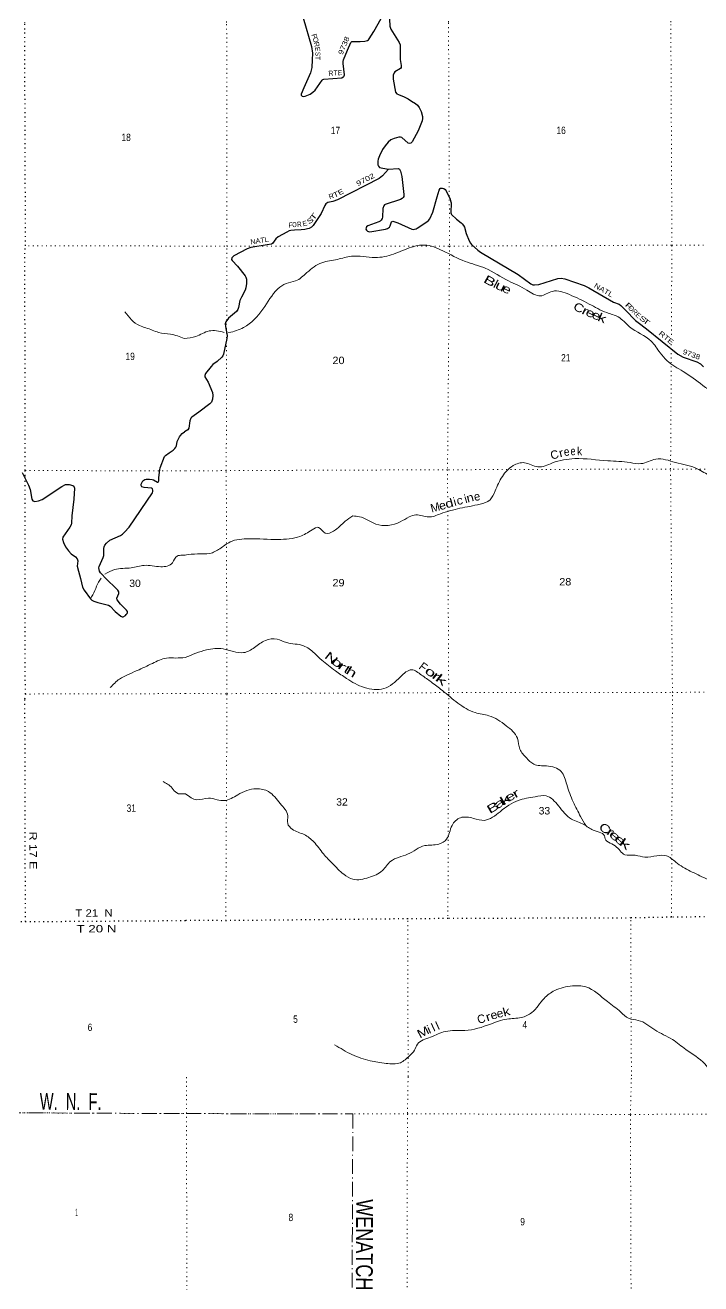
# Model space of a CAD drawing. Header units: feet. Extents: x -8 to 250644, y -192250 to 1368.
# Drawn here: x 58582 to 74628, y -96508 to -66628 of the extents above; entities that cross this region are included whole.
import ezdxf
from ezdxf.enums import TextEntityAlignment as Align

# ---------------------------------------------------------------- set-up
doc = ezdxf.new("R2010")
doc.units = ezdxf.units.FT
doc.header["$LTSCALE"] = 70
doc.linetypes.add('DOT_DASHED', pattern=[7.7, 5, -1.2, 0.3, -1.2])
doc.linetypes.add('DOTTED', pattern=[1.5, 0.3, -1.2])
for name, color, linetype, lineweight in [('29', 7, 'Continuous', 25), ('39', 7, 'Continuous', 13), ('44', 7, 'DOT_DASHED', 13), ('6', 7, 'DOTTED', 25), ('7', 7, 'DOTTED', 13)]:
    doc.layers.add(name, color=color, linetype=linetype, lineweight=lineweight)
doc.layers.add('30', color=7, linetype='Continuous')
doc.layers.add('41', color=7, linetype='Continuous')

msp = doc.modelspace()

# ---------------------------------------------------------------- linework, layer by layer
at = {"layer": '29'}
for points in [[(65184.7, -66456.98), (65384.88, -67130.73), (65402.98, -67293.88), (65400.53, -67453.36), (65388.2, -67630.2), (65355.83, -67762.51), (65199.28, -68118.8), (65134.72, -68267.76), (65138.89, -68291.76), (65161.05, -68310.24), (65194.3, -68317.63), (65231.53, -68310.97), (65349.42, -68262.19), (65412.21, -68221.54), (65466.73, -68168.45), (65633.81, -67933.26), (65653, -67916.54), (65678.55, -67909.88), (65889.1, -67895.9), (66102.88, -67874.12), (66135, -67857.41), (66149.41, -67845.38), (66159.01, -67831.54), (66161.97, -67807.6), (66135.95, -67538.77), (66136.85, -67493.36), (66143.51, -67452.79), (66240.71, -67217.03), (66313.4, -67038.86), (66330.76, -67023.97), (66342.83, -67017.61), (66535.44, -67013.83), (66645.81, -67009.29), (66681.64, -66999.94), (66711.19, -66990.7), (66733.35, -66975.92), (66753.52, -66955.67), (66859.92, -66780.27), (67037.05, -66469.9)], [(67231.91, -66488.14), (67242.3, -66654.49), (67262.6, -66720.41), (67467.59, -67035.16), (67491.53, -67093.18), (67487.3, -67253.6), (67489.39, -67440.03), (67510.07, -67585.85), (67510.07, -67633.9), (67493.79, -67654.5), (67364.24, -67733.89), (67343.86, -67759.56), (67325.4, -67811.3), (67318.01, -67848.26), (67322.03, -67906.69), (67377.1, -68221.54), (67408.2, -68254.72), (67447.28, -68276.98), (67579.56, -68325.31), (67676.27, -68376.77), (67758.03, -68428.99)], [(67758.03, -68428.99), (67849.86, -68487.64), (67897.88, -68528.3), (67940.35, -68583.73), (67984.67, -68679.83), (68014.22, -68794.4), (68017.91, -68846.14), (68007.41, -68900.73), (67913.72, -69136.15), (67776.14, -69394.04), (67742.75, -69426.39), (67713.21, -69433.78), (67678.2, -69429.03), (67526.21, -69296.12), (67495.29, -69285.95), (67458.36, -69285.95), (67345.82, -69315.83), (67270, -69352.47), (67206.35, -69405.33), (67133.34, -69492.92), (67069.83, -69579.01), (66996.68, -69725.76), (66963.44, -69807.07), (66958.58, -69858.7), (66959.75, -69940.12), (66974.52, -69977.08), (67000.32, -70002.66), (67076.79, -70022), (67207.51, -70046.85)], [(67207.51, -70046.85), (67065, -70206.21), (66987.27, -70271.42), (66003.15, -70775.37), (65891.62, -70810.83), (65770.46, -70838.2), (65721.73, -70872.54), (65696.59, -70904.72), (65613.91, -71100.08), (65419.58, -71385.18), (65381.49, -71423.98), (65329.1, -71451.71), (65289.15, -71464.64), (65225.68, -71477.58), (65136.63, -71487.42), (64974.53, -71492.37), (64891.97, -71501.71), (64851.47, -71512.69), (64797.25, -71540.41), (64594.11, -71654.99), (64535.02, -71703.49), (64453.99, -71814.5), (64431.6, -71828.69), (64325.88, -71843.76), (63941.3, -71907.46), (63855.42, -71935.87), (63534.15, -72105.69), (63493.47, -72150.23), (63482.39, -72187.19), (63495.21, -72212.31), (63625.19, -72351.44), (63808.36, -72580.29), (63822.18, -72608.52), (63835.11, -72656.57), (63838.8, -72760.05), (63819.55, -72862.86), (63805.56, -72915.28), (63716.92, -73081.59), (63680.45, -73164.87), (63646.74, -73329.22), (63630.64, -73375.83), (63598.73, -73425.31), (63410.24, -73586.37), (63351.27, -73669.23), (63332.8, -73720.98), (63336.15, -73779.51), (63377.12, -73990.78), (63369.45, -74065.89), (63293.39, -74441.49), (63279.24, -74474.93), (63253.39, -74511.89), (63138.76, -74611.32), (63042.87, -74681.9), (62995.64, -74732.93), (62867.43, -74896.26), (62845.27, -74948), (62849.87, -74976.86), (62929.56, -75104.43), (63032.62, -75348.06), (63041.02, -75421.07), (63029.94, -75502.38), (63004.09, -75576.3), (62969.37, -75613.27), (62708.76, -75816.17), (62539.46, -75930), (62512.86, -75960.67), (62496.32, -76020.62), (62470.18, -76195.27), (62446.38, -76230.47), (62367.91, -76282.74)], [(67207.51, -70046.85), (67438.08, -70028.68), (67469.44, -70047.29), (67495.29, -70095.33), (67524.53, -70222.34), (67573.45, -70648.9), (67572.85, -70694.06), (67561.77, -70716.24), (67535.92, -70742.11), (67496.5, -70765.89), (67134.57, -70881.51), (67117.64, -70895.49), (67100.1, -70919.51), (67077.5, -70982.28), (67069.62, -71189.32), (67062.07, -71216.98), (67035.46, -71259.54), (67016.07, -71279.86), (66982.73, -71299.91), (66720.88, -71392.55), (66691.05, -71414.76), (66677.2, -71436.94), (66675.58, -71469.15), (66691.05, -71494.22), (66714.13, -71514.55), (66737.21, -71527.49), (66766.57, -71530.46), (67139.11, -71466.87), (67184.12, -71453.57), (67208.13, -71440.63), (67232.13, -71422.15), (67252.68, -71393.64), (67285.71, -71297.11), (67294.92, -71285.41), (67311.54, -71283.56), (67430.5, -71323.83), (67765.26, -71471.09), (67798.15, -71475.75), (67831.39, -71472.05), (67864.64, -71460.96), (67895.41, -71445.83), (68119.48, -71300.19), (68160.29, -71264.95), (68193.35, -71222.58), (68260.44, -71069.56), (68366.68, -70699.7), (68414.03, -70544.4), (68434.77, -70508.61), (68447.27, -70500.04), (68473.12, -70494.5), (68491.59, -70496.35), (68524.83, -70507.44), (68552.53, -70525.92), (68579.83, -70559.39), (68672.38, -70761.02), (68685.5, -70797.56), (68695.65, -70845.61), (68693.8, -71080.3), (68697.5, -71106.17), (68706.52, -71121.56), (68826.2, -71236.73), (68939.41, -71316.83), (68963.42, -71340.86), (68992.35, -71379.54), (69013.28, -71424.01), (69052.7, -71571.44), (69126.85, -71747.4), (69154.55, -71799.14), (69182.04, -71832.87), (69335.53, -71972.85), (69396.84, -72019.33), (70293.73, -72546.3), (70591.18, -72766.07), (70641.16, -72789.64), (70678.09, -72793.33), (70777.81, -72782.24), (71235.91, -72637.81), (71313.36, -72630.71), (71402, -72649.19), (71855.89, -72808.49), (71965.25, -72863.55), (72552.51, -73199.88), (72691.66, -73253.83), (72726.1, -73281.19), (72837.72, -73394.82), (73076.9, -73636.01), (73136, -73687.75), (73334.27, -73833.28), (74081.59, -74437.99), (74208.72, -74506.8), (74531.08, -74622.1), (74617.14, -74670.83), (74691, -74737.36)], [(59645.33, -78546.93), (59477.61, -78781.24), (59466.55, -78830.01), (59491.2, -78905.06), (59539.52, -79012.55), (59610.46, -79103.82), (59677.25, -79174.53), (59776.67, -79245.8), (59817.31, -79298.62), (59833.43, -79343.15), (59819.43, -79468.6), (59845.04, -79590.25), (59893.4, -79765.6), (59946.1, -79966.89), (59983.42, -80036.81), (60136.31, -80248.3), (60167.87, -80274.12), (60212.47, -80300.48), (60310.05, -80335.93), (60557.71, -80394.55), (60597.58, -80418.12), (60720.26, -80550.33), (60856.06, -80654.48), (60885.41, -80671.65), (60905.67, -80671.65), (60962.27, -80639.03), (60982.7, -80618.92), (61004.99, -80592.55), (61013.1, -80568.21), (61011.35, -80550.35), (60990.81, -80515.48), (60848.56, -80374.57), (60768.95, -80269.65), (60758.72, -80248.76), (60760.75, -80228.48), (60805.2, -80117.15), (60803.31, -80082.44), (60783.04, -80043.91), (60739.37, -79990.04), (60520, -79785.03), (60371.5, -79629.06), (60347.25, -79589.58), (60336.1, -79550.03), (60333.06, -79510.48), (60341.51, -79477.46), (60433.2, -79264.19), (60449.6, -79217.39), (60450.66, -79053.94), (60458.73, -79009.5), (60477.98, -78974), (60512.43, -78923.3), (60594.74, -78855.96), (60844.32, -78746.55), (60897.55, -78708.3), (60942.14, -78663.68), (61052.56, -78541.69), (61606.59, -77732.07), (61617.11, -77700.26), (61615.09, -77667.8), (61604.95, -77631.3), (61581.06, -77616.41), (61408.26, -77604.78), (61356.65, -77587.69), (61342.46, -77573.49), (61339.37, -77553.72), (61338.4, -77524.81), (61350.57, -77490.33), (61375.91, -77448.75), (61398.07, -77430.91), (61423.54, -77415.29), (61451.91, -77407.17), (61532.99, -77403.12), (61594.6, -77414.22), (61627.25, -77424.41), (61725.55, -77476.14), (61741.9, -77474.21), (61755.95, -77447.74), (61756.58, -77364), (61776.47, -77187.72), (61790.41, -77133.36), (61892.77, -76870.7), (61918.68, -76839.76), (62004.29, -76782.58), (62095.46, -76720.61), (62133.52, -76680.81), (62158.29, -76647.59), (62172.48, -76617.17), (62195.6, -76507.95), (62204.91, -76479.25), (62245.45, -76400.14), (62270.11, -76364.93), (62308.29, -76323.07), (62367.91, -76282.74)], [(58512.97, -77250.35), (58657.81, -77546.12), (58702.69, -77653.78), (58741.69, -77883.26), (58767.26, -77919.32), (58810.58, -77934.32), (58901.04, -77919.32), (58984.14, -77888.89), (59452.54, -77575.52), (59541.55, -77533.95), (59624.66, -77533.16), (59717.29, -77555.9), (59740.19, -77574.52), (59756.4, -77615.08), (59737.44, -77883.64), (59688.16, -78278.33), (59685.46, -78452.75), (59677.35, -78493.32), (59645.33, -78546.93)]]:
    msp.add_lwpolyline(points, dxfattribs=at)
at = {"layer": '39'}
for points in [[(63411.11, -73921.61), (63419.32, -73920.58), (63770.95, -73805.56), (64229.01, -73368.36), (64582.57, -72888.98), (64777.46, -72757.98), (65004.52, -72697.41), (65273.75, -72501.93), (65629.37, -72266.12), (65999.1, -72187.32), (66330.65, -72112.57), (66893.32, -72144.34), (67329.36, -72063.47), (67755.33, -71898.06), (68068.8, -71847.49), (68500.88, -71982.02), (69031.45, -72235.24), (69507.74, -72397.92), (70062.43, -72699.44), (70498.54, -72916.5), (70818.09, -73055.15), (71101.4, -72946.22), (71505.33, -73022.4), (71977.61, -73247.48), (72393.63, -73450.47), (72664.94, -73554.94), (72936.27, -73786.22), (73448.78, -74130.04), (73661.85, -74407.68), (73824.66, -74592.75), (74208.54, -74848.1), (74678.84, -75179.88), (74895.92, -75385.04), (74978.34, -75517.83), (75132.01, -75610.7)], [(60952.88, -73431.63), (61107.17, -73623.94), (61299.32, -73759.59), (61602, -73866.28), (61751.35, -73923.66), (62031.42, -73962.02), (62361.97, -74068.54)], [(62361.97, -74068.54), (62635.63, -74017.82), (62951.09, -73886.73), (63306.04, -73919.8)], [(75625.88, -77558.55), (75175.7, -77335.45), (74866.23, -77311.54), (74540.66, -77156.8), (74024.18, -77008.24), (73559.97, -76930.1), (73206.32, -77037.07), (72947.09, -77011.11), (72420.59, -76969.25), (71634.86, -76917.53), (71102.37, -77020.62), (70756.76, -77113.49), (70441.24, -77015.1), (70169.98, -77083.76), (69914.83, -77339.62), (69744.11, -77686), (69621.58, -77895.45), (69384.48, -77998.31), (68908.25, -78097.32), (68442.08, -78228.54), (68164.79, -78303.24), (67863.35, -78251.14), (67698.58, -78301.6), (67491.63, -78418.52), (66910.9, -78471.32), (66523.03, -78296.49), (66364.38, -78279.64)], [(66364.38, -78279.64), (66183.45, -78405.46), (65908.2, -78637.18), (65709.27, -78687.66), (65548.48, -78548.89), (65395.77, -78607.39), (65106.44, -78762.62), (64586, -78835.5), (63900.75, -78819.94), (63448.63, -78896.8), (63205.52, -79058.03), (62964.41, -79168.94), (62675.04, -79179.23), (62376.03, -79206.77)], [(60477.86, -79664.35), (60704.38, -79550.67), (61098.66, -79509.69), (61410.28, -79451.15), (61803.05, -79484.7), (62080.21, -79390.14), (62191.86, -79230.24), (62308.49, -79211.31), (62378.17, -79206.57)], [(60135.35, -80243.47), (60234.7, -80051.43), (60325.94, -79849.37), (60388.92, -79754.5)], [(62384.39, -81639.87), (62890.6, -81457.83), (63280.44, -81433.36), (63768.77, -81523.56), (64029.98, -81402.57), (64287.15, -81233.27), (64566.47, -81206.88), (64793.56, -81285.21), (65189.45, -81359.38), (65450.73, -81536.32), (65627.6, -81703.27), (65949.18, -81952.63), (66216.49, -82137.62), (66636.52, -82350.67), (67096.71, -82376.47), (67496.53, -82096.34), (67759.73, -81931.06), (67994.88, -82055.69), (68226.01, -82220.57), (68489.3, -82421.67), (68859.12, -82721.32), (69267.1, -82946.46), (69594.67, -83020.68), (70006.67, -83257.89), (70272, -83557.63), (70332.34, -83817.26), (70485.11, -84022.47), (70659.98, -84171.3), (70961.41, -84213.33), (71313.1, -84345.92), (71443.8, -84655.82), (71596.62, -85066.36), (71773.54, -85416.49), (71893.78, -85630.16)], [(60604.56, -82353.21), (60824.63, -82150.27), (61009.15, -82050.3), (61239.97, -81950.01), (61605.18, -81778.3), (61938.51, -81655.15), (62157.91, -81651.63), (62384.39, -81639.87)], [(62391.96, -84872.37), (62181.59, -84853.28), (62072.1, -84737.21), (61962.78, -84645.3), (61855.64, -84579.57)], [(62391.96, -84872.37), (62662.37, -85017.07), (62935.65, -84974.58), (63138.62, -85014.68), (63313.45, -85036.68), (63628.91, -84897.53), (64070.97, -84754.26), (64362.36, -84822.47), (64637.73, -85106.09), (64818.65, -85399.85), (64816.69, -85577), (64923.22, -85715.82), (65208.6, -85844.43), (65435.72, -86013.34), (65664.87, -86301.03), (65879.94, -86528.33), (66147.26, -86785.79), (66366.33, -86904.38), (66742.09, -86859.8), (67065.58, -86696.49), (67262.46, -86476.91), (67662.31, -86311.52), (68072.2, -86105.87), (68405.77, -86069.37), (68590.62, -85950.45), (68719.15, -85626.25), (68920.05, -85442.91), (69225.5, -85458.77), (69492.77, -85504.86), (69860.46, -85299.23), (70288.42, -85033.17), (70692.31, -84944.28), (70951.53, -84921.93), (71249, -85163.26), (71556.52, -85473.03), (71851.95, -85605.65), (72075.04, -85740.35), (72346.36, -85907.22), (72346.36, -85909.23), (72591.57, -86112.35), (72826.73, -86321.53), (73071.89, -86335.42), (73294.96, -86379.53), (73584.32, -86345.08), (73809.38, -86346.92), (74034.48, -86497.72), (74376.15, -86708.82), (74747.95, -86887.68), (75280.52, -87132.85), (75565.89, -87231.26), (75940.54, -87299.45)], [(65931.2, -90832.17), (66343.2, -91065.36), (66773.27, -91211.97), (67153.08, -91276.09), (67492.68, -91257.7), (67707.66, -91096.49), (67828.2, -90963.53), (67896.49, -90820.55), (68211.94, -90651.21), (68561.56, -90516.06), (69023.74, -90493.55), (69632.58, -90342.09), (70022.4, -90223.01), (70364, -90184.49), (70613.15, -90069.55), (70906.46, -89731.13), (71157.6, -89545.73), (71577.56, -89436.69), (71895.07, -89458.58), (72411.59, -89808.44), (72727.14, -90055.8), (72908.03, -90204.62), (73143.16, -90252.75), (73535.06, -90479.91), (73953.09, -90707.05), (74272.66, -90946.35), (74720.86, -91288.22), (74845.49, -91443.12), (74958.07, -91563.44)]]:
    msp.add_spline(points, degree=3, dxfattribs=at)
at = {"layer": '44'}
for points in [[(57024.72, -91615.15), (57048.13, -92441.57), (62410.51, -92467.69)], [(62410.51, -92467.69), (66363.56, -92470.71), (66342.03, -97779.84)]]:
    msp.add_lwpolyline(points, dxfattribs=at)
at = {"layer": '6'}
for points in [[(58588.83, -87908.32), (58577.23, -82620.95), (58586.52, -82506.07), (58581.69, -77327.42), (58582.83, -77198.5), (58576.25, -72058.13), (58591.05, -71864.66), (58572.4, -66726.39), (58573.44, -66581.35), (58568.6, -61400.69), (58563.63, -61261.74), (58557.13, -56133.45), (58573.56, -50823.73), (58504.99, -45776.07)], [(31199.96, -87964.51), (32071.74, -88006.09), (35832.09, -88004.4), (37327.72, -87996.13), (41168.76, -88020.07), (42654.36, -88017.91), (46507.34, -88021.63), (47972.6, -87987.38), (51803.34, -87927.42), (53282.89, -87904.26), (57011.6, -87845.89), (58588.83, -87908.32), (62399.82, -87882.63)], [(93600.4, -87707.87), (89851.54, -87709.12), (88884.98, -87728.01), (84544.46, -87747.55), (83559.81, -87750.34), (79243.41, -87775.9), (78286.88, -87766.59), (73932.31, -87804.26), (72963.73, -87823.15), (68621.21, -87836.65), (67668.71, -87843.44), (63360.35, -87887.12), (62399.82, -87882.63)]]:
    msp.add_lwpolyline(points, dxfattribs=at)
at = {"layer": '7'}
for p, q in [((62355.77, -71871.17), (58591.05, -71864.66)), ((58582.83, -77198.5), (62377.18, -77211.16)), ((62385, -82495.68), (58586.52, -82506.07)), ((67675.69, -91585.87), (67668.71, -87843.44)), ((72979.05, -91569.43), (72963.73, -87811.07)), ((57048.13, -92441.57), (62410.51, -92467.69))]:
    msp.add_line(p, q, dxfattribs=at)
for points in [[(68516.18, -45748.17), (68584.26, -50863.12), (68608.41, -56087.13), (68632.97, -61284.6), (68636.23, -66570.85), (68659.6, -71875.2), (68612.64, -77181.62), (68616.29, -77856.84)], [(73928.39, -73979.73), (73941.34, -71774.58), (73915.19, -66554.59), (73938.04, -61262.29), (73914.72, -56153.2), (73881.3, -50828.73), (73823.37, -45732.16)], [(63346.28, -87885.11), (63375.14, -82498.19), (63357.8, -77201.89), (63372.61, -71877.38), (63367.32, -66562.95), (63315.83, -61292.84), (63310.8, -58508.45)], [(62355.77, -71871.17), (63372.61, -71877.38), (68659.6, -71875.2), (73938.55, -71848.88), (79243.63, -71846.69), (84556.74, -71822.35), (89867.84, -71798.02), (93535.88, -71812.14)], [(73932.31, -87804.26), (73953.14, -82467.67), (73909.68, -77165.35), (73927.46, -74138.79)], [(93557.74, -77127.08), (89857.06, -77138.63), (84547.96, -77122.7), (79244.9, -77165.15), (73909.68, -77165.35), (68612.64, -77181.62), (63357.8, -77201.89), (62377.18, -77211.16)], [(68617.9, -78156.12), (68640.8, -82397.58), (68621.21, -87836.65)], [(62385, -82495.68), (63375.14, -82498.19), (68638.01, -82471.88), (73953.14, -82467.67), (75744.09, -82458.06)], [(62410.05, -91600.97), (62425.81, -97329.19), (62457.32, -108784.88), (62452.75, -128477.85), (62495.54, -137419.79)], [(67675.71, -91594.78), (67660.34, -92471.75), (67648.57, -97789.79), (67646.76, -103005.25), (67679.19, -108337.33), (67663.38, -113639.29), (67701.85, -118975.38)], [(73005.34, -118950.01), (73007.08, -113646.05), (72970.62, -108301.91), (72964.39, -103086.46), (72974.16, -97772.44), (72955.83, -92486.61), (72979.07, -91574.8)], [(62410.51, -92467.69), (67660.34, -92471.75), (72955.83, -92486.61), (75803.61, -92475.16)]]:
    msp.add_lwpolyline(points, dxfattribs=at)

# ---------------------------------------------------------------- texts
at = {"layer": '30'}
for s, rotation, width, p in [('F', 286.547, 1.1, (65393.24, -66902.48)), ('O', 286.547, 0.9, (65423.7, -66992.75)), ('R', 281.547, 0.85, (65448.63, -67097.64)), ('E', 276.331, 0.8, (65466.94, -67205.97)), ('S', 269.12, 0.7, (65474.03, -67310.04)), ('T', 270.012, 0.8, (65473.29, -67409.01)), ('E', 27.116, 1.25, (66104.87, -70641.29)), ('T', 23.638, 1.35, (65985.21, -70701.53)), ('T', 51.721, 1.8, (65478.56, -71207.93)), ('F', 6.454, 0.85, (64893.48, -71431.1)), ('O', 1.749, 0.65, (64979.52, -71421.34)), ('R', 4.749, 0.75, (65099.31, -71413.07)), ('S', 34.028, 1.45, (65383.58, -71316.24)), ('F', 314.489, 1.95, (72881.37, -73343.64)), ('S', 323.721, 1.5, (73216.55, -73650.68)), ('T', 323.721, 1.7, (73299.58, -73716.07))]:
    msp.add_text(s, height=120, rotation=rotation, dxfattribs=dict(at, width=width)).set_placement(p, align=Align.CENTER)
for s, rotation, width, p in [('9738', 67.594, 1.25, (66119.33, -67339.91)), ('9702', 27.116, 1.3, (66481.42, -70451.81)), ('NATL', 9.405, 1.05, (63944.49, -71835.98)), ('NATL', 330.2, 1.2, (72077.48, -72847.16)), ('RTE', 321.021, 1.25, (73614.21, -73968.01)), ('9738', 340.319, 1.2, (74185.65, -74426.6))]:
    msp.add_text(s, height=120, rotation=rotation, dxfattribs=dict(at, width=width)).set_placement(p)
msp.add_text('RTE', height=120, rotation=3.799, dxfattribs=at).set_placement((65786.54, -67832.56))
for s, rotation, p in [('R', 18.729, (65871.22, -70743.79)), ('E', 14.044, (65237.99, -71391.03)), ('O', 314.76, (72932.16, -73394.62)), ('R', 314.76, (73019.86, -73475.62)), ('E', 314.76, (73100.65, -73557.04))]:
    msp.add_text(s, height=120, rotation=rotation, dxfattribs=at).set_placement(p, align=Align.CENTER)
at = {"layer": '41'}
for s, rotation, width, p in [('B', 330.732, 1.55, (69568.24, -72786.9)), ('l', 331.55, 1.2, (69711.23, -72858.83)), ('u', 333.32, 1.55, (69826.69, -72915.18)), ('e', 333.759, 1.35, (69977.98, -72981.38)), ('C', 334.335, 1.25, (71687.73, -73423.29)), ('r', 333.991, 1.5, (71840.44, -73497.58)), ('e', 333.99, 1.35, (71963.04, -73547.43)), ('e', 333.99, 1.35, (72106.41, -73606.81)), ('k', 337.827, 1.45, (72246.97, -73672.44)), ('r', 13.849, 1.15, (71332.86, -76877.65)), ('e', 7.638, 0.9, (71452.49, -76850.15)), ('e', 2.715, 0.8, (71597.02, -76836.89)), ('k', 1.31, 0.9, (71751.51, -76841.99)), ('e', 15.748, 1.1, (68517.06, -78122.78)), ('d', 15.695, 1.3, (68679.42, -78074.07)), ('c', 11.069, 1.1, (68919.14, -78006.15)), ('n', 14.541, 1.15, (69172, -77939.92)), ('N', 321.535, 1.6, (65792.17, -81731.84)), ('o', 322.883, 1.7, (65929.67, -81833.29)), ('r', 324.594, 1.85, (66051.75, -81923.86)), ('t', 326.034, 1.55, (66176.41, -82000.5)), ('h', 329.009, 1.6, (66282.81, -82066.93)), ('o', 325.111, 1.65, (68152.71, -82063.81)), ('r', 322.776, 1.9, (68287.74, -82157.54)), ('k', 322.479, 1.95, (68405.59, -82247.48)), ('e', 28.888, 1.45, (70148.36, -85022.46)), ('r', 29.449, 1.65, (70282.49, -84947.83)), ('B', 30.225, 1.6, (69738.21, -85284.56)), ('a', 33.046, 1.7, (69895.45, -85181.02)), ('k', 33.046, 1.8, (70036.75, -85092.78)), ('C', 328.652, 1.35, (72297.84, -85781.88)), ('r', 328.162, 1.7, (72429.47, -85859.63)), ('e', 320.492, 1.8, (72527.12, -85948.81)), ('e', 319.135, 1.85, (72652.11, -86051.85)), ('k', 323.476, 1.9, (72767.29, -86144.79)), ('r', 16.99, 1.25, (69606.05, -90263.39)), ('e', 16.984, 1.1, (69740.01, -90218.28)), ('e', 14.371, 1.05, (69879, -90180.76)), ('k', 15.117, 1.25, (70035.37, -90143.14)), ('M', 27.87, 1.25, (68078.23, -90619.99)), ('i', 23.887, 1.1, (68210.22, -90560.19)), ('l', 24.74, 1.05, (68313.11, -90512.15)), ('l', 24.448, 1.05, (68416.2, -90470.14))]:
    msp.add_text(s, height=200, rotation=rotation, dxfattribs=dict(at, width=width)).set_placement(p, align=Align.CENTER)
for s, rotation, p in [('C', 13.849, (71176.54, -76919.94)), ('M', 14.798, (68344.3, -78170.87)), ('i', 15.695, (68810.78, -78037.2)), ('i', 16.156, (69069.66, -77969.41)), ('e', 11.494, (69331.85, -77911.7)), ('F', 322.928, (67976.53, -81941.55)), ('C', 14.747, (69439.06, -90313.48))]:
    msp.add_text(s, height=200, rotation=rotation, dxfattribs=at).set_placement(p, align=Align.CENTER)
at = {"layer": '44'}
for s, rotation, width, p in [('W.  N.  F.', 359.721, 0.65, (58927.97, -92375.73)), ('WENATCHEE', 269.768, 0.8, (66444.16, -94499.09))]:
    msp.add_text(s, height=400, rotation=rotation, dxfattribs=dict(at, width=width)).set_placement(p)
at = {"layer": '6'}
for s, rotation, width, p in [('R 17 E', 270.126, 1.25, (58684.15, -85773.42)), ('T 21  N', 0.386, 1.15, (59777.87, -87793.87)), ('T 20 N', 0.386, 1.35, (59802.84, -88168.64))]:
    msp.add_text(s, height=175, rotation=rotation, dxfattribs=dict(at, width=width)).set_placement(p)
at = {"layer": '7'}
for s, width, p in [('18', 0.85, (60869.76, -69378.35)), ('17', 0.85, (65840.34, -69213.38)), ('16', 0.85, (71198.76, -69212.59)), ('19', 0.85, (60965.3, -74577.58)), ('20', 1.1, (65880.14, -74673.59)), ('21', 0.85, (71309.35, -74611.83)), ('29', 1.1, (65880.67, -79950.3)), ('28', 1.1, (71265.08, -79928.66)), ('30', 1.05, (61054.57, -79964.5)), ('31', 0.85, (60991.44, -85302.19)), ('32', 1.05, (65969.18, -85155.36)), ('33', 1.05, (70776.77, -85365.14)), ('5', 0.85, (64947.09, -90311.39)), ('6', 0.85, (60065.86, -90506.65)), ('4', 0.85, (70392.32, -90445.5)), ('8', 0.85, (64836.48, -95018.22)), ('9', 0.85, (70340.35, -95120.06))]:
    msp.add_text(s, height=175, dxfattribs=dict(at, width=width)).set_placement(p)
at = {"layer": '7', "width": 0.4}
msp.add_text('1', height=175, rotation=359.956, dxfattribs=at).set_placement((59769.08, -94901.55))

doc.saveas('drawing.dxf')
